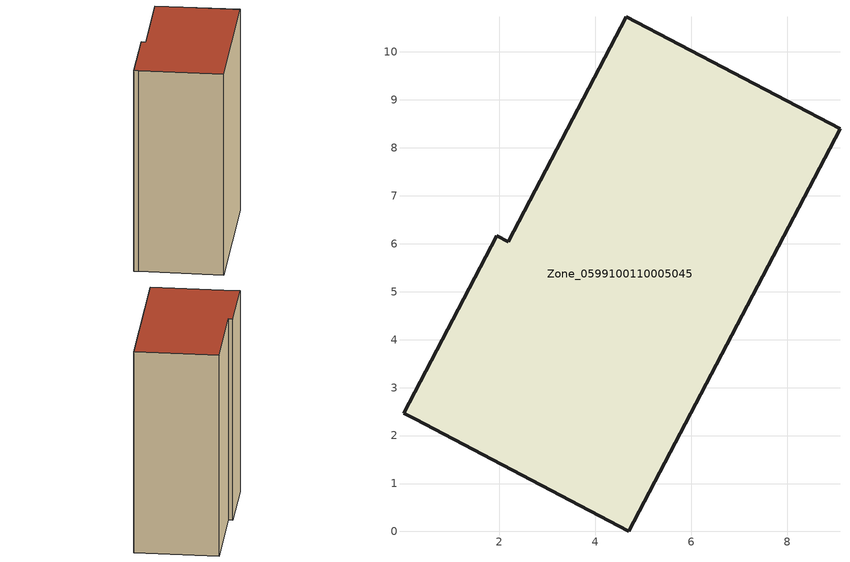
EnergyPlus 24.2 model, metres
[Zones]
Zone_0599100110005045
 floor ground (C_G): 4.7,0 0.24,2.35 0,2.46 1.94,6.16 2.18,6.04 4.65,10.74 9.1,8.4 z0
 wall outside (C_F): 9.1,8.4 4.65,10.74 2.18,6.04 1.94,6.16 0,2.46 0.24,2.35 4.7,0 9.1,8.4 z0:12.85
 roof outside (C_R): 0.24,2.35 4.7,0 9.1,8.4 4.65,10.74 2.18,6.04 1.94,6.16 0,2.46 z12.85
[BUILDING]
Pand.0599100110005045: North Axis=0; Terrain=City; Loads Convergence Tolerance Value=0.04; Temperature Convergence Tolerance Value=0.4; Solar Distribution=FullExterior; Maximum Number of Warmup Days=25; Minimum Number of Warmup Days=1
[Site:Location]
Rotterdam.The.Hague.AP_ZH_NLD Design_Conditions: Latitude=51.96; Longitude=4.45; Time Zone=1; Elevation=-4.5
[SITE:GROUNDTEMPERATURE:BUILDINGSURFACE]
18, 18, 18, 18, 18, 18, 18, 18, 18, 18, 18, 18
[MATERIAL] Thermal Absorptance=0.9; Solar Absorptance=0.7; Visible Absorptance=0.7
Name | Roughness | Thickness | Conductivity | Density | Specific Heat
G.TC.2015-2018 | MediumSmooth | 0.15 | 0.0428571 | 540 | 1210
F.TC.2015-2018 | Rough | 0.3 | 0.0666667 | 1920 | 840
R.TC.2015-2018 | MediumRough | 0.2 | 0.0333333 | 1500 | 1000
[CONSTRUCTION]
C_G: G.TC.2015-2018
C_F: F.TC.2015-2018
C_R: R.TC.2015-2018
[ZONE]
Zone_0599100110005045: Type=1; Multiplier=1; Ceiling Height=Autocalculate; Volume=Autocalculate; Floor Area=autocalculate; Part of Total Floor Area=Yes
[ZONEINFILTRATION:DESIGNFLOWRATE]
Infil_Zone_0599100110005045: Zone or ZoneList or Space or SpaceList=Zone_0599100110005045; Schedule=AlwaysOn; Design Flow Rate Calculation Method=Flow/Area; Flow Rate per Floor Area=0.0015; Constant Term Coefficient=1; Temperature Term Coefficient=0; Velocity Term Coefficient=0; Velocity Squared Term Coefficient=0
[HVACTEMPLATE:ZONE:IDEALLOADSAIRSYSTEM]
Zone_0599100110005045: Maximum Heating Supply Air Temperature=50; Minimum Cooling Supply Air Temperature=13; Maximum Heating Supply Air Humidity Ratio=0.0156; Minimum Cooling Supply Air Humidity Ratio=0.0077; Heating Limit=NoLimit; Cooling Limit=NoLimit; Dehumidification Control Type=ConstantSensibleHeatRatio; Cooling Sensible Heat Ratio=0.7; Dehumidification Setpoint=60; Humidification Control Type=None; Humidification Setpoint=30; Outdoor Air Method=None; Outdoor Air Flow Rate per Person=0.00944; Outdoor Air Flow Rate per Zone Floor Area=0; Outdoor Air Flow Rate per Zone=0; Demand Controlled Ventilation Type=None; Outdoor Air Economizer Type=NoEconomizer; Heat Recovery Type=None; Sensible Heat Recovery Effectiveness=0.7; Latent Heat Recovery Effectiveness=0.65
[ZONECONTROL:THERMOSTAT]
ThermostatControl_Zone_0599100110005045: Zone or ZoneList=Zone_0599100110005045; Control Type Schedule=DualSetpointControlType; Control 1=Thermostat_Zone_0599100110005045; Temperature Difference Between Cutout And Setpoint=0
[THERMOSTATSETPOINT:DUALSETPOINT]
Thermostat_Zone_0599100110005045: Heating Setpoint Temperature Schedule=HeatingSetpoint_Zone_0599100110005045; Cooling Setpoint Temperature Schedule=CoolingSetpoint_Zone_0599100110005045
[SCHEDULE:COMPACT]
HeatingSetpoint_Zone_0599100110005045: Through: 12/31, For: AllDays, Until: 24:00, 21
CoolingSetpoint_Zone_0599100110005045: Through: 12/31, For: AllDays, Until: 24:00, 24
DualSetpointControlType: Through: 12/31, For: AllDays, Until: 24:00, 4
AlwaysOn: Through: 12/31, For: AllDays, Until: 24:00, 1
